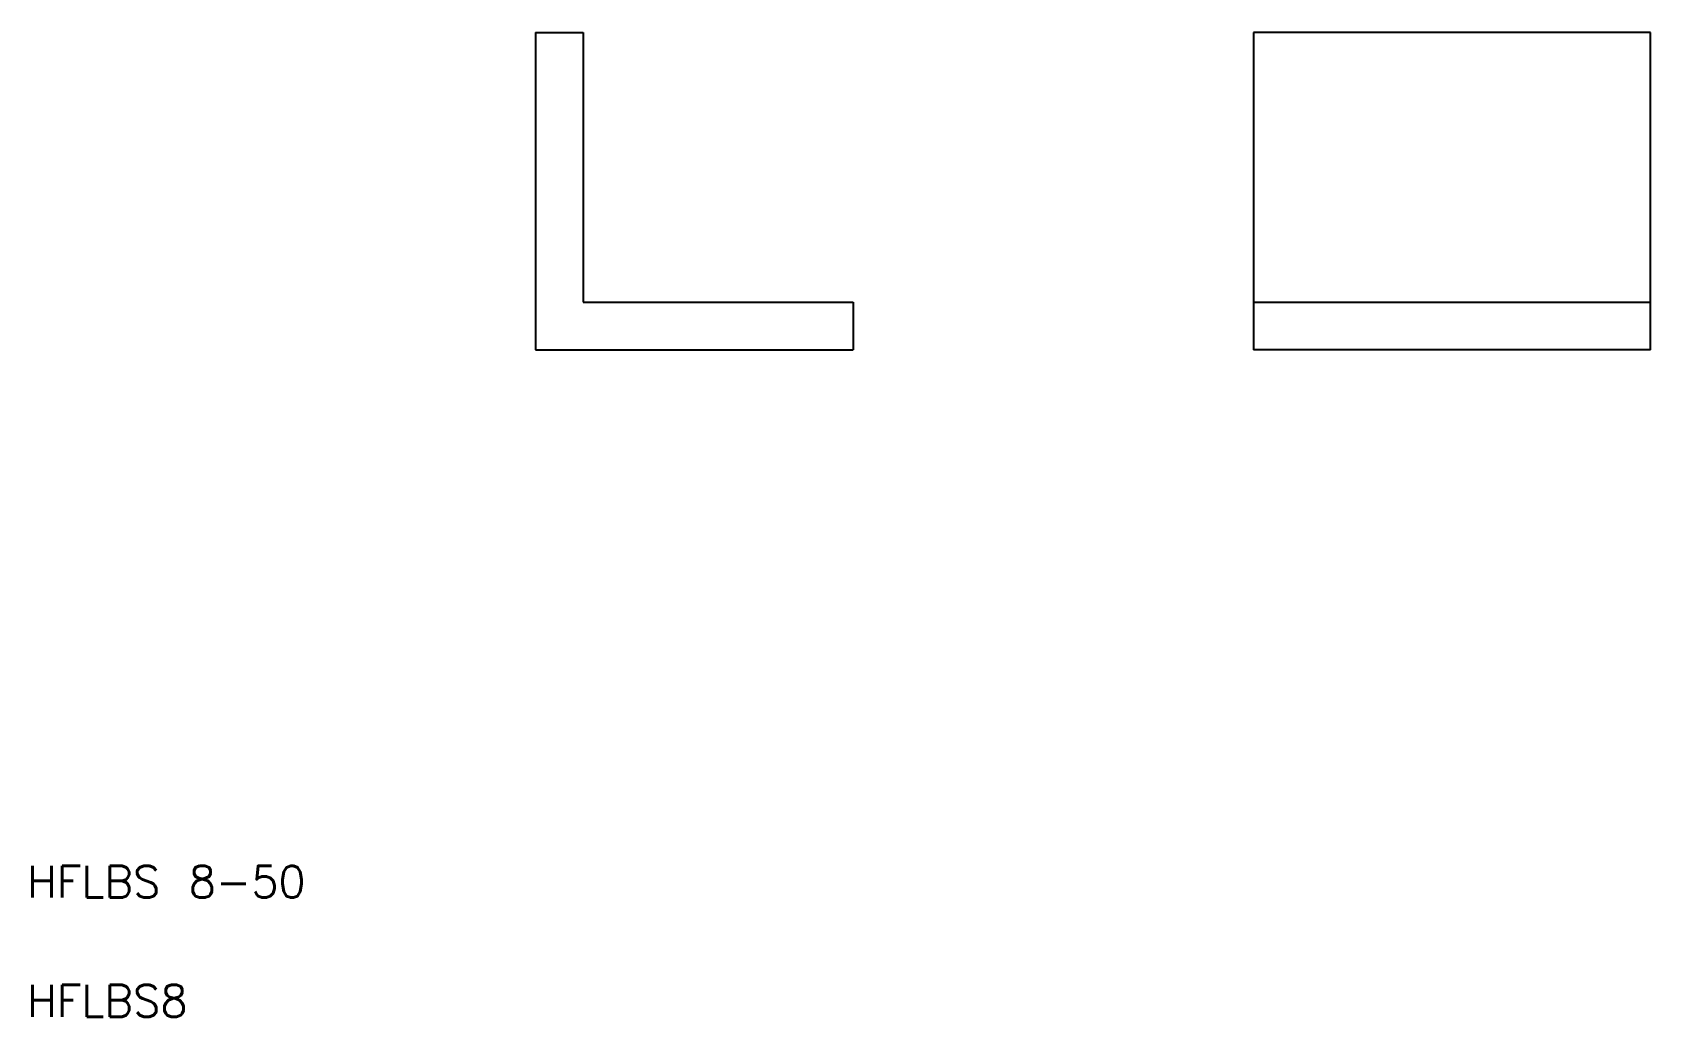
# Model space of a CAD drawing. Extents: x -69 to 134, y -90 to 34.
import ezdxf

# ---------------------------------------------------------------- set-up
doc = ezdxf.new("R2010")
doc.units = 0
doc.layers.get('0').update_dxf_attribs({"linetype": 'CONTINUOUS'})
doc.styles.get("Standard").update_dxf_attribs({"font": 'txt.shx', "bigfont": 'bigfont.shx'})

msp = doc.modelspace()

# ---------------------------------------------------------------- linework, layer by layer
at = {"color": 7, "linetype": 'CONTINUOUS'}
for p, q in [((-6, 34), (-6, -6)), ((-6, 34), (0, 34)), ((0, 34), (0, 0)), ((84.45, 34), (84.45, -6)), ((134.45, 34), (84.45, 34)), ((134.45, -6), (134.45, 34)), ((-6, 24), (-6, 24)), ((-6, 14), (-6, 14)), ((0, 0), (34, 0)), ((34, 0), (34, -6)), ((84.45, 0), (134.45, 0)), ((-6, -6), (34, -6)), ((134.45, -6), (84.45, -6))]:
    msp.add_line(p, q, dxfattribs=at)

# ---------------------------------------------------------------- texts
for s, p in [('HFLBS 8-50', (-70.05, -74.99)), ('HFLBS8', (-70.05, -89.99))]:
    msp.add_text(s, height=4, dxfattribs=at).set_placement(p)

doc.saveas('drawing.dxf')
